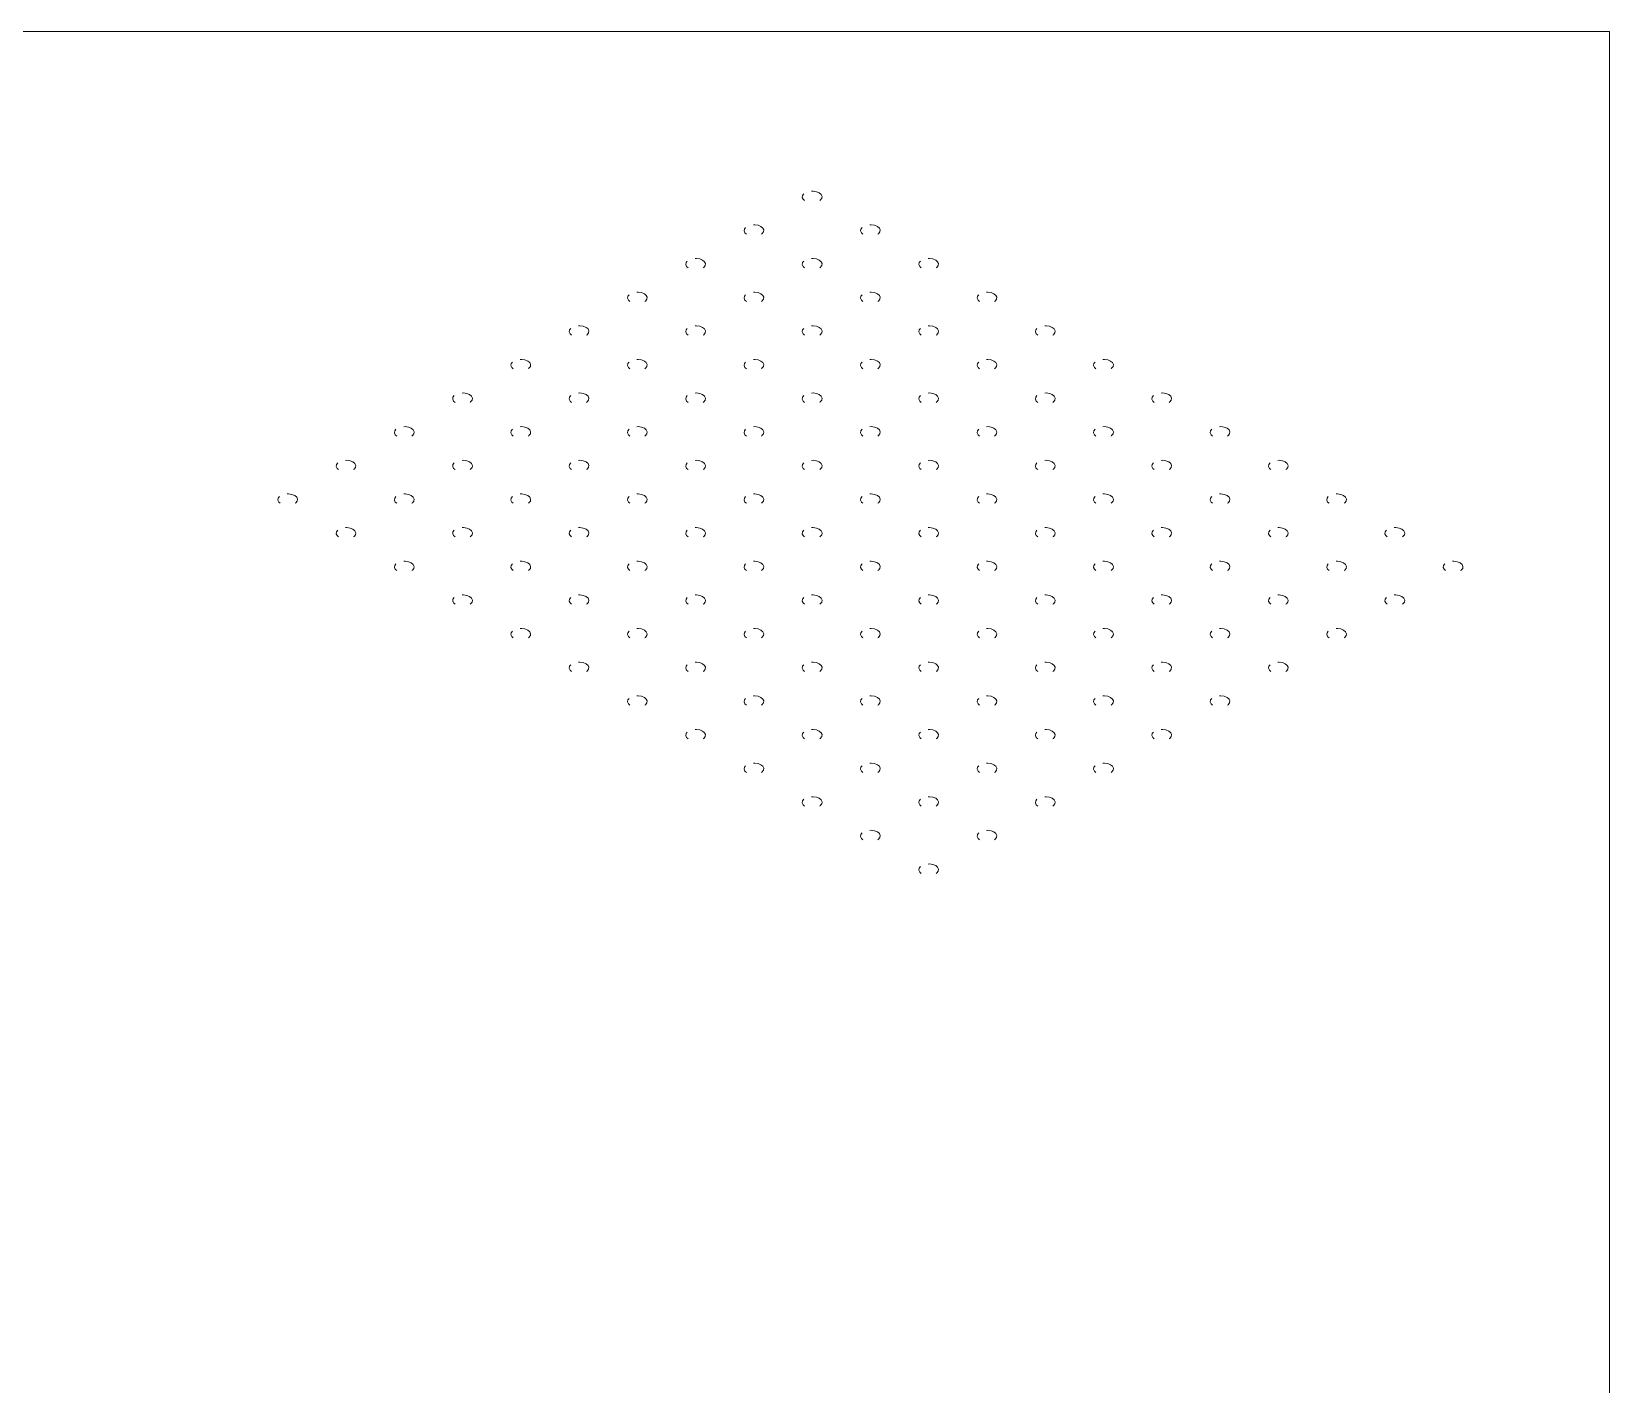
# Model space of a CAD drawing. Header units: millimetres. Extents: x 2 to 278, y 1 to 215.
# Drawn here: x 158.3 to 278, y 112 to 214.6 of the extents above; entities that cross this region are included whole.
import ezdxf

# ---------------------------------------------------------------- set-up
doc = ezdxf.new("R2010")
doc.units = ezdxf.units.MM
doc.linetypes.add('HIDDEN', pattern=[1.905, 1.27, -0.635])

msp = doc.modelspace()

# ---------------------------------------------------------------- linework, layer by layer
at = {"color": 7, "linetype": 'Continuous', "lineweight": 18}
for p in [(1.5793501, 214.64538), (277.98920685, 0.90316426)]:
    msp.add_line(p, (277.98920685, 214.64538), dxfattribs=at)
at = {"color": 7, "linetype": 'HIDDEN', "lineweight": 18}
for p, q in [((218.09051709, 201.82980118), (218.13367485, 201.86204031)), ((213.67109971, 199.27852583), (213.71425747, 199.31076496)), ((222.50993448, 199.27852583), (222.55309223, 199.31076496)), ((209.25168233, 196.72725049), (209.29484008, 196.75948961)), ((218.09051709, 196.72725049), (218.13367485, 196.75948961)), ((226.92935186, 196.72725049), (226.97250961, 196.75948961)), ((204.83226495, 194.17597514), (204.8754227, 194.20821426)), ((213.67109971, 194.17597514), (213.71425747, 194.20821426)), ((222.50993448, 194.17597514), (222.55309223, 194.20821426)), ((231.34876924, 194.17597514), (231.391927, 194.20821426)), ((200.41284757, 191.62469979), (200.45600532, 191.65693891)), ((209.25168233, 191.62469979), (209.29484008, 191.65693891)), ((218.09051709, 191.62469979), (218.13367485, 191.65693891)), ((226.92935186, 191.62469979), (226.97250961, 191.65693891)), ((235.76818662, 191.62469979), (235.81134438, 191.65693891)), ((195.99343018, 189.07342443), (196.03658794, 189.10566356)), ((204.83226495, 189.07342444), (204.8754227, 189.10566356)), ((213.67109971, 189.07342444), (213.71425747, 189.10566356)), ((222.50993448, 189.07342444), (222.55309223, 189.10566356)), ((231.34876924, 189.07342444), (231.391927, 189.10566356)), ((240.187604, 189.07342444), (240.23076176, 189.10566356)), ((191.57401282, 186.5221491), (191.61717055, 186.55438821)), ((200.41284757, 186.52214909), (200.45600532, 186.55438821)), ((209.25168233, 186.52214909), (209.29484008, 186.55438821)), ((218.09051709, 186.52214909), (218.13367485, 186.55438821)), ((226.92935186, 186.52214909), (226.97250961, 186.55438821)), ((235.76818662, 186.52214909), (235.81134438, 186.55438821)), ((244.60702138, 186.52214908), (244.65017914, 186.55438821)), ((187.15459544, 183.97087376), (187.19775317, 184.00311286)), ((195.99343017, 183.97087373), (196.03658794, 184.00311286)), ((204.83226494, 183.97087374), (204.8754227, 184.00311286)), ((213.67109971, 183.97087374), (213.71425747, 184.00311286)), ((222.50993448, 183.97087374), (222.55309223, 184.00311286)), ((231.34876924, 183.97087374), (231.391927, 184.00311286)), ((240.18760401, 183.97087374), (240.23076176, 184.00311286)), ((249.02643877, 183.97087374), (249.06959653, 184.00311286)), ((182.73517804, 181.4195984), (182.77833579, 181.45183751)), ((191.57401281, 181.4195984), (191.61717055, 181.45183751)), ((200.41284756, 181.41959838), (200.45600532, 181.45183751)), ((209.25168233, 181.41959839), (209.29484008, 181.45183751)), ((218.09051709, 181.41959839), (218.13367485, 181.45183751)), ((226.92935186, 181.41959839), (226.97250961, 181.45183751)), ((235.76818662, 181.41959839), (235.81134438, 181.45183751)), ((244.60702139, 181.41959839), (244.65017914, 181.45183751)), ((253.44585613, 181.41959838), (253.48901391, 181.45183751)), ((178.31576063, 178.86832303), (178.35891841, 178.90056216)), ((187.15459543, 178.86832305), (187.19775317, 178.90056216)), ((195.99343018, 178.86832304), (196.03658794, 178.90056216)), ((204.83226495, 178.86832304), (204.8754227, 178.90056216)), ((213.67109971, 178.86832304), (213.71425747, 178.90056216)), ((222.50993448, 178.86832304), (222.55309223, 178.90056216)), ((231.34876924, 178.86832304), (231.391927, 178.90056216)), ((240.187604, 178.86832304), (240.23076176, 178.90056216)), ((249.02643876, 178.86832303), (249.06959653, 178.90056216)), ((257.86527353, 178.86832304), (257.90843129, 178.90056216)), ((182.7351781, 176.31704774), (182.77833579, 176.34928681)), ((191.5740128, 176.31704769), (191.61717055, 176.34928681)), ((200.41284756, 176.31704769), (200.45600532, 176.34928681)), ((209.25168233, 176.31704769), (209.29484008, 176.34928681)), ((218.09051709, 176.31704769), (218.13367485, 176.34928681)), ((226.92935186, 176.31704769), (226.97250961, 176.34928681)), ((235.76818662, 176.31704769), (235.81134438, 176.34928681)), ((244.60702139, 176.31704769), (244.65017914, 176.34928681)), ((253.44585617, 176.3170477), (253.48901391, 176.34928681)), ((262.28469097, 176.31704772), (262.32784867, 176.34928681)), ((187.15459544, 173.76577236), (187.19775317, 173.79801146)), ((195.99343018, 173.76577234), (196.03658794, 173.79801146)), ((204.83226495, 173.76577234), (204.8754227, 173.79801146)), ((213.67109971, 173.76577234), (213.71425747, 173.79801146)), ((222.50993448, 173.76577234), (222.55309223, 173.79801146)), ((231.34876924, 173.76577234), (231.391927, 173.79801146)), ((240.18760401, 173.76577234), (240.23076176, 173.79801146)), ((249.02643877, 173.76577234), (249.06959653, 173.79801146)), ((257.86527355, 173.76577235), (257.90843129, 173.79801146)), ((266.70410833, 173.76577236), (266.74726606, 173.79801146)), ((191.5740128, 171.21449699), (191.61717055, 171.24673611)), ((200.41284756, 171.21449699), (200.45600532, 171.24673611)), ((209.25168233, 171.21449699), (209.29484008, 171.24673611)), ((218.09051709, 171.21449699), (218.13367485, 171.24673611)), ((226.92935186, 171.21449699), (226.97250961, 171.24673611)), ((235.76818662, 171.21449699), (235.81134438, 171.24673611)), ((244.60702138, 171.21449699), (244.65017914, 171.24673611)), ((253.44585613, 171.21449697), (253.48901391, 171.24673611)), ((262.28469087, 171.21449696), (262.32784867, 171.24673611)), ((195.99343018, 168.66322164), (196.03658794, 168.69546076)), ((204.83226494, 168.66322164), (204.8754227, 168.69546076)), ((213.67109971, 168.66322164), (213.71425747, 168.69546076)), ((222.50993448, 168.66322164), (222.55309223, 168.69546076)), ((231.34876924, 168.66322164), (231.391927, 168.69546076)), ((240.187604, 168.66322164), (240.23076176, 168.69546076)), ((249.02643877, 168.66322164), (249.06959653, 168.69546076)), ((257.86527357, 168.66322166), (257.90843129, 168.69546076)), ((200.41284756, 166.11194629), (200.45600532, 166.14418541)), ((209.25168233, 166.11194629), (209.29484008, 166.14418541)), ((218.09051709, 166.11194629), (218.13367485, 166.14418541)), ((226.92935186, 166.11194629), (226.97250961, 166.14418541)), ((235.76818662, 166.11194629), (235.81134438, 166.14418541)), ((244.60702139, 166.1119463), (244.65017914, 166.14418541)), ((253.44585615, 166.11194629), (253.48901391, 166.14418541)), ((204.83226495, 163.56067094), (204.8754227, 163.59291007)), ((213.67109971, 163.56067094), (213.71425747, 163.59291007)), ((222.50993448, 163.56067094), (222.55309223, 163.59291007)), ((231.34876924, 163.56067094), (231.391927, 163.59291007)), ((240.187604, 163.56067094), (240.23076176, 163.59291007)), ((249.02643877, 163.56067094), (249.06959653, 163.59291007)), ((209.25168233, 161.00939559), (209.29484008, 161.04163472)), ((218.09051709, 161.00939559), (218.13367485, 161.04163472)), ((226.92935186, 161.00939559), (226.97250961, 161.04163472)), ((235.76818662, 161.00939559), (235.81134438, 161.04163472)), ((244.6070214, 161.0093956), (244.65017914, 161.04163472)), ((213.67109971, 158.45812024), (213.71425747, 158.49035937)), ((222.50993448, 158.45812024), (222.55309223, 158.49035937)), ((231.34876924, 158.45812024), (231.391927, 158.49035937)), ((240.18760401, 158.45812024), (240.23076176, 158.49035937)), ((218.09051709, 155.90684489), (218.13367485, 155.93908402)), ((226.92935186, 155.90684489), (226.97250961, 155.93908402)), ((235.76818662, 155.90684489), (235.81134438, 155.93908402)), ((222.50993448, 153.35556954), (222.55309223, 153.38780867)), ((231.34876924, 153.35556954), (231.391927, 153.38780867)), ((226.92935186, 150.8042942), (226.97250961, 150.83653332))]:
    msp.add_line(p, q, dxfattribs=at)
at = {"color": 7, "linetype": 'HIDDEN', "lineweight": 18, "flags": 128}
for points in [[(218.13356876, 201.86204031), (218.24375519, 201.99831949), (218.26645684, 202.14811473), (218.19904166, 202.29335853), (218.0496409, 202.41653232), (217.83627451, 202.50277954), (217.58467762, 202.5416975), (217.32519653, 202.52859211), (217.08912849, 202.46504409), (216.90494678, 202.35871825), (216.79486645, 202.22243907), (216.77216479, 202.07264382), (216.83957998, 201.92740003), (216.94810454, 201.82980118)], [(213.71424198, 199.31076496), (213.8243378, 199.44704414), (213.84703946, 199.59683938), (213.77962427, 199.74208318), (213.63022352, 199.86525697), (213.41685713, 199.95150419), (213.16526024, 199.99042215), (212.90577915, 199.97731676), (212.66971111, 199.91376874), (212.4855294, 199.8074429), (212.37544906, 199.67116372), (212.35274741, 199.52136847), (212.42016259, 199.37612468), (212.52868716, 199.27852583)], [(222.55301476, 199.31076496), (222.66317257, 199.44704414), (222.68587422, 199.59683938), (222.61845904, 199.74208318), (222.46905828, 199.86525697), (222.25569189, 199.95150419), (222.004095, 199.99042215), (221.74461391, 199.97731676), (221.50854587, 199.91376874), (221.32436416, 199.8074429), (221.21428383, 199.67116372), (221.19158217, 199.52136847), (221.25899736, 199.37612468), (221.36752192, 199.27852583)], [(209.29479599, 196.75948961), (209.40492042, 196.89576879), (209.42762207, 197.04556403), (209.36020689, 197.19080783), (209.21080614, 197.31398162), (208.99743975, 197.40022884), (208.74584286, 197.4391468), (208.48636177, 197.42604141), (208.25029372, 197.36249339), (208.06611202, 197.25616755), (207.95603168, 197.11988837), (207.93333003, 196.97009312), (208.00074521, 196.82484933), (208.10926977, 196.72725049)], [(218.13356876, 196.75948961), (218.24375519, 196.89576879), (218.26645684, 197.04556403), (218.19904166, 197.19080783), (218.0496409, 197.31398162), (217.83627451, 197.40022884), (217.58467762, 197.4391468), (217.32519653, 197.42604141), (217.08912849, 197.36249339), (216.90494678, 197.25616755), (216.79486645, 197.11988837), (216.77216479, 196.97009312), (216.83957998, 196.82484933), (216.94810454, 196.72725049)], [(226.97246075, 196.75948961), (227.08258995, 196.89576879), (227.1052916, 197.04556403), (227.03787642, 197.19080783), (226.88847567, 197.31398162), (226.67510928, 197.40022884), (226.42351239, 197.4391468), (226.1640313, 197.42604141), (225.92796325, 197.36249339), (225.74378155, 197.25616755), (225.63370121, 197.11988837), (225.61099956, 196.97009312), (225.67841474, 196.82484933), (225.7869393, 196.72725049)], [(204.87535, 194.20821426), (204.98550304, 194.34449344), (205.00820469, 194.49428868), (204.94078951, 194.63953248), (204.79138875, 194.76270627), (204.57802236, 194.84895349), (204.32642548, 194.88787145), (204.06694438, 194.87476606), (203.83087634, 194.81121804), (203.64669463, 194.7048922), (203.5366143, 194.56861302), (203.51391264, 194.41881778), (203.58132783, 194.27357398), (203.68985239, 194.17597514)], [(213.71424198, 194.20821426), (213.8243378, 194.34449344), (213.84703946, 194.49428868), (213.77962427, 194.63953248), (213.63022352, 194.76270627), (213.41685713, 194.84895349), (213.16526024, 194.88787145), (212.90577915, 194.87476606), (212.66971111, 194.81121804), (212.4855294, 194.7048922), (212.37544906, 194.56861302), (212.35274741, 194.41881778), (212.42016259, 194.27357398), (212.52868716, 194.17597514)], [(222.55301476, 194.20821426), (222.66317257, 194.34449344), (222.68587422, 194.49428868), (222.61845904, 194.63953248), (222.46905828, 194.76270627), (222.25569189, 194.84895349), (222.004095, 194.88787145), (221.74461391, 194.87476606), (221.50854587, 194.81121804), (221.32436416, 194.7048922), (221.21428383, 194.56861302), (221.19158217, 194.41881778), (221.25899736, 194.27357398), (221.36752192, 194.17597514)], [(231.39190674, 194.20821426), (231.50200733, 194.34449344), (231.52470899, 194.49428868), (231.4572938, 194.63953248), (231.30789305, 194.76270627), (231.09452666, 194.84895349), (230.84292977, 194.88787145), (230.58344868, 194.87476606), (230.34738064, 194.81121804), (230.16319893, 194.7048922), (230.05311859, 194.56861302), (230.03041694, 194.41881778), (230.09783212, 194.27357398), (230.20635669, 194.17597514)], [(200.45590401, 191.65693891), (200.56608566, 191.79321809), (200.58878731, 191.94301333), (200.52137213, 192.08825713), (200.37197137, 192.21143092), (200.15860498, 192.29767814), (199.90700809, 192.3365961), (199.647527, 192.32349071), (199.41145896, 192.25994269), (199.22727725, 192.15361685), (199.11719692, 192.01733767), (199.09449526, 191.86754243), (199.16191045, 191.72229863), (199.270435, 191.62469979)], [(209.29479599, 191.65693891), (209.40492042, 191.79321809), (209.42762207, 191.94301333), (209.36020689, 192.08825713), (209.21080614, 192.21143092), (208.99743975, 192.29767814), (208.74584286, 192.3365961), (208.48636177, 192.32349071), (208.25029372, 192.25994269), (208.06611202, 192.15361685), (207.95603168, 192.01733767), (207.93333003, 191.86754243), (208.00074521, 191.72229863), (208.10926977, 191.62469979)], [(218.13356876, 191.65693891), (218.24375519, 191.79321809), (218.26645684, 191.94301333), (218.19904166, 192.08825713), (218.0496409, 192.21143092), (217.83627451, 192.29767814), (217.58467762, 192.3365961), (217.32519653, 192.32349071), (217.08912849, 192.25994269), (216.90494678, 192.15361685), (216.79486645, 192.01733767), (216.77216479, 191.86754243), (216.83957998, 191.72229863), (216.94810454, 191.62469979)], [(226.97246075, 191.65693891), (227.08258995, 191.79321809), (227.1052916, 191.94301333), (227.03787642, 192.08825713), (226.88847567, 192.21143092), (226.67510928, 192.29767814), (226.42351239, 192.3365961), (226.1640313, 192.32349071), (225.92796325, 192.25994269), (225.74378155, 192.15361685), (225.63370121, 192.01733767), (225.61099956, 191.86754243), (225.67841474, 191.72229863), (225.7869393, 191.62469979)], [(235.81123352, 191.65693891), (235.92142471, 191.79321809), (235.94412637, 191.94301333), (235.87671119, 192.08825713), (235.72731043, 192.21143092), (235.51394404, 192.29767814), (235.26234715, 192.3365961), (235.00286606, 192.32349071), (234.76679802, 192.25994269), (234.58261631, 192.15361685), (234.47253598, 192.01733767), (234.44983432, 191.86754243), (234.5172495, 191.72229863), (234.62577407, 191.62469979)], [(196.03657722, 189.10566356), (196.14666827, 189.24194274), (196.16936993, 189.39173799), (196.10195474, 189.53698178), (195.95255399, 189.66015557), (195.7391876, 189.74640279), (195.48759071, 189.78532075), (195.22810962, 189.77221536), (194.99204158, 189.70866734), (194.80785987, 189.6023415), (194.69777953, 189.46606232), (194.67507788, 189.31626708), (194.74249306, 189.17102328), (194.85101763, 189.07342443)], [(204.87535, 189.10566356), (204.98550304, 189.24194274), (205.00820469, 189.39173799), (204.94078951, 189.53698178), (204.79138875, 189.66015557), (204.57802236, 189.74640279), (204.32642548, 189.78532075), (204.06694438, 189.77221536), (203.83087634, 189.70866734), (203.64669463, 189.6023415), (203.5366143, 189.46606232), (203.51391264, 189.31626708), (203.58132783, 189.17102328), (203.68985239, 189.07342444)], [(213.71424198, 189.10566356), (213.8243378, 189.24194274), (213.84703946, 189.39173799), (213.77962427, 189.53698178), (213.63022352, 189.66015557), (213.41685713, 189.74640279), (213.16526024, 189.78532075), (212.90577915, 189.77221536), (212.66971111, 189.70866734), (212.4855294, 189.6023415), (212.37544906, 189.46606232), (212.35274741, 189.31626708), (212.42016259, 189.17102328), (212.52868716, 189.07342444)], [(222.55301476, 189.10566356), (222.66317257, 189.24194274), (222.68587422, 189.39173799), (222.61845904, 189.53698178), (222.46905828, 189.66015557), (222.25569189, 189.74640279), (222.004095, 189.78532075), (221.74461391, 189.77221536), (221.50854587, 189.70866734), (221.32436416, 189.6023415), (221.21428383, 189.46606232), (221.19158217, 189.31626708), (221.25899736, 189.17102328), (221.36752192, 189.07342444)], [(231.39190674, 189.10566356), (231.50200733, 189.24194274), (231.52470899, 189.39173799), (231.4572938, 189.53698178), (231.30789305, 189.66015557), (231.09452666, 189.74640279), (230.84292977, 189.78532075), (230.58344868, 189.77221536), (230.34738064, 189.70866734), (230.16319893, 189.6023415), (230.05311859, 189.46606232), (230.03041694, 189.31626708), (230.09783212, 189.17102328), (230.20635669, 189.07342444)], [(240.23067951, 189.10566356), (240.3408421, 189.24194274), (240.36354375, 189.39173799), (240.29612857, 189.53698178), (240.14672781, 189.66015557), (239.93336142, 189.74640279), (239.68176453, 189.78532075), (239.42228344, 189.77221536), (239.1862154, 189.70866734), (239.00203369, 189.6023415), (238.89195336, 189.46606232), (238.8692517, 189.31626708), (238.93666689, 189.17102328), (239.04519145, 189.07342444)], [(191.61713123, 186.55438821), (191.72725089, 186.69066739), (191.74995254, 186.84046264), (191.68253736, 186.98570643), (191.53313661, 187.10888022), (191.31977022, 187.19512744), (191.06817333, 187.2340454), (190.80869224, 187.22094001), (190.57262419, 187.15739199), (190.38844249, 187.05106615), (190.27836215, 186.91478697), (190.2556605, 186.76499173), (190.32307568, 186.61974793), (190.43160022, 186.52214911)], [(200.45590401, 186.55438821), (200.56608566, 186.69066739), (200.58878731, 186.84046264), (200.52137213, 186.98570643), (200.37197137, 187.10888022), (200.15860498, 187.19512744), (199.90700809, 187.2340454), (199.647527, 187.22094001), (199.41145896, 187.15739199), (199.22727725, 187.05106615), (199.11719692, 186.91478697), (199.09449526, 186.76499173), (199.16191045, 186.61974793), (199.270435, 186.52214909)], [(209.29479599, 186.55438821), (209.40492042, 186.69066739), (209.42762207, 186.84046264), (209.36020689, 186.98570643), (209.21080614, 187.10888022), (208.99743975, 187.19512744), (208.74584286, 187.2340454), (208.48636177, 187.22094001), (208.25029372, 187.15739199), (208.06611202, 187.05106615), (207.95603168, 186.91478697), (207.93333003, 186.76499173), (208.00074521, 186.61974793), (208.10926977, 186.52214909)], [(218.13356876, 186.55438821), (218.24375519, 186.69066739), (218.26645684, 186.84046264), (218.19904166, 186.98570643), (218.0496409, 187.10888022), (217.83627451, 187.19512744), (217.58467762, 187.2340454), (217.32519653, 187.22094001), (217.08912849, 187.15739199), (216.90494678, 187.05106615), (216.79486645, 186.91478697), (216.77216479, 186.76499173), (216.83957998, 186.61974793), (216.94810454, 186.52214909)], [(226.97246075, 186.55438821), (227.08258995, 186.69066739), (227.1052916, 186.84046264), (227.03787642, 186.98570643), (226.88847567, 187.10888022), (226.67510928, 187.19512744), (226.42351239, 187.2340454), (226.1640313, 187.22094001), (225.92796325, 187.15739199), (225.74378155, 187.05106615), (225.63370121, 186.91478697), (225.61099956, 186.76499173), (225.67841474, 186.61974793), (225.7869393, 186.52214909)], [(235.81123352, 186.55438821), (235.92142471, 186.69066739), (235.94412637, 186.84046264), (235.87671119, 186.98570643), (235.72731043, 187.10888022), (235.51394404, 187.19512744), (235.26234715, 187.2340454), (235.00286606, 187.22094001), (234.76679802, 187.15739199), (234.58261631, 187.05106615), (234.47253598, 186.91478697), (234.44983432, 186.76499173), (234.5172495, 186.61974793), (234.62577407, 186.52214909)], [(244.6501255, 186.55438821), (244.76025948, 186.69066739), (244.78296113, 186.84046264), (244.71554595, 186.98570643), (244.5661452, 187.10888022), (244.35277881, 187.19512744), (244.10118192, 187.2340454), (243.84170083, 187.22094001), (243.60563278, 187.15739199), (243.42145108, 187.05106615), (243.31137074, 186.91478697), (243.28866909, 186.76499173), (243.35608427, 186.61974793), (243.46460884, 186.52214908)], [(187.19768524, 184.00311286), (187.30783351, 184.13939204), (187.33053516, 184.28918729), (187.26311998, 184.43443108), (187.11371922, 184.55760487), (186.90035283, 184.64385209), (186.64875595, 184.68277005), (186.38927485, 184.66966466), (186.15320681, 184.60611664), (185.96902511, 184.4997908), (185.85894477, 184.36351162), (185.83624311, 184.21371638), (185.9036583, 184.06847259), (186.01218283, 183.97087376)], [(196.03657722, 184.00311286), (196.14666827, 184.13939204), (196.16936993, 184.28918729), (196.10195474, 184.43443108), (195.95255399, 184.55760487), (195.7391876, 184.64385209), (195.48759071, 184.68277005), (195.22810962, 184.66966466), (194.99204158, 184.60611664), (194.80785987, 184.4997908), (194.69777953, 184.36351162), (194.67507788, 184.21371638), (194.74249306, 184.06847259), (194.85101763, 183.97087373)], [(204.87535, 184.00311286), (204.98550304, 184.13939204), (205.00820469, 184.28918729), (204.94078951, 184.43443108), (204.79138875, 184.55760487), (204.57802236, 184.64385209), (204.32642548, 184.68277005), (204.06694438, 184.66966466), (203.83087634, 184.60611664), (203.64669463, 184.4997908), (203.5366143, 184.36351162), (203.51391264, 184.21371638), (203.58132783, 184.06847259), (203.68985239, 183.97087374)], [(213.71424198, 184.00311286), (213.8243378, 184.13939204), (213.84703946, 184.28918729), (213.77962427, 184.43443108), (213.63022352, 184.55760487), (213.41685713, 184.64385209), (213.16526024, 184.68277005), (212.90577915, 184.66966466), (212.66971111, 184.60611664), (212.4855294, 184.4997908), (212.37544906, 184.36351162), (212.35274741, 184.21371638), (212.42016259, 184.06847259), (212.52868716, 183.97087374)], [(222.55301476, 184.00311286), (222.66317257, 184.13939204), (222.68587422, 184.28918729), (222.61845904, 184.43443108), (222.46905828, 184.55760487), (222.25569189, 184.64385209), (222.004095, 184.68277005), (221.74461391, 184.66966466), (221.50854587, 184.60611664), (221.32436416, 184.4997908), (221.21428383, 184.36351162), (221.19158217, 184.21371638), (221.25899736, 184.06847259), (221.36752192, 183.97087374)], [(231.39190674, 184.00311286), (231.50200733, 184.13939204), (231.52470899, 184.28918729), (231.4572938, 184.43443108), (231.30789305, 184.55760487), (231.09452666, 184.64385209), (230.84292977, 184.68277005), (230.58344868, 184.66966466), (230.34738064, 184.60611664), (230.16319893, 184.4997908), (230.05311859, 184.36351162), (230.03041694, 184.21371638), (230.09783212, 184.06847259), (230.20635669, 183.97087374)], [(240.23067951, 184.00311286), (240.3408421, 184.13939204), (240.36354375, 184.28918729), (240.29612857, 184.43443108), (240.14672781, 184.55760487), (239.93336142, 184.64385209), (239.68176453, 184.68277005), (239.42228344, 184.66966466), (239.1862154, 184.60611664), (239.00203369, 184.4997908), (238.89195336, 184.36351162), (238.8692517, 184.21371638), (238.93666689, 184.06847259), (239.04519145, 183.97087374)], [(249.0695715, 184.00311286), (249.17967686, 184.13939204), (249.20237852, 184.28918729), (249.13496333, 184.43443108), (248.98556258, 184.55760487), (248.77219619, 184.64385209), (248.5205993, 184.68277005), (248.26111821, 184.66966466), (248.02505017, 184.60611664), (247.84086846, 184.4997908), (247.73078812, 184.36351162), (247.70808647, 184.21371638), (247.77550165, 184.06847259), (247.88402622, 183.97087374)], [(182.77823925, 181.45183751), (182.88841613, 181.58811669), (182.91111778, 181.73791194), (182.8437026, 181.88315573), (182.69430184, 182.00632952), (182.48093545, 182.09257674), (182.22933856, 182.1314947), (181.96985747, 182.11838932), (181.73378943, 182.05484129), (181.54960772, 181.94851545), (181.43952739, 181.81223627), (181.41682573, 181.66244103), (181.48424092, 181.51719724), (181.59276547, 181.4195984)], [(191.61713123, 181.45183751), (191.72725089, 181.58811669), (191.74995254, 181.73791194), (191.68253736, 181.88315573), (191.53313661, 182.00632952), (191.31977022, 182.09257674), (191.06817333, 182.1314947), (190.80869224, 182.11838932), (190.57262419, 182.05484129), (190.38844249, 181.94851545), (190.27836215, 181.81223627), (190.2556605, 181.66244103), (190.32307568, 181.51719724), (190.43160023, 181.4195984)], [(200.45590401, 181.45183751), (200.56608566, 181.58811669), (200.58878731, 181.73791194), (200.52137213, 181.88315573), (200.37197137, 182.00632952), (200.15860498, 182.09257674), (199.90700809, 182.1314947), (199.647527, 182.11838932), (199.41145896, 182.05484129), (199.22727725, 181.94851545), (199.11719692, 181.81223627), (199.09449526, 181.66244103), (199.16191045, 181.51719724), (199.27043502, 181.41959838)], [(209.29479599, 181.45183751), (209.40492042, 181.58811669), (209.42762207, 181.73791194), (209.36020689, 181.88315573), (209.21080614, 182.00632952), (208.99743975, 182.09257674), (208.74584286, 182.1314947), (208.48636177, 182.11838932), (208.25029372, 182.05484129), (208.06611202, 181.94851545), (207.95603168, 181.81223627), (207.93333003, 181.66244103), (208.00074521, 181.51719724), (208.10926977, 181.41959839)], [(218.13356876, 181.45183751), (218.24375519, 181.58811669), (218.26645684, 181.73791194), (218.19904166, 181.88315573), (218.0496409, 182.00632952), (217.83627451, 182.09257674), (217.58467762, 182.1314947), (217.32519653, 182.11838932), (217.08912849, 182.05484129), (216.90494678, 181.94851545), (216.79486645, 181.81223627), (216.77216479, 181.66244103), (216.83957998, 181.51719724), (216.94810454, 181.41959839)], [(226.97246075, 181.45183751), (227.08258995, 181.58811669), (227.1052916, 181.73791194), (227.03787642, 181.88315573), (226.88847567, 182.00632952), (226.67510928, 182.09257674), (226.42351239, 182.1314947), (226.1640313, 182.11838932), (225.92796325, 182.05484129), (225.74378155, 181.94851545), (225.63370121, 181.81223627), (225.61099956, 181.66244103), (225.67841474, 181.51719724), (225.7869393, 181.41959839)], [(235.81123352, 181.45183751), (235.92142471, 181.58811669), (235.94412637, 181.73791194), (235.87671119, 181.88315573), (235.72731043, 182.00632952), (235.51394404, 182.09257674), (235.26234715, 182.1314947), (235.00286606, 182.11838932), (234.76679802, 182.05484129), (234.58261631, 181.94851545), (234.47253598, 181.81223627), (234.44983432, 181.66244103), (234.5172495, 181.51719724), (234.62577407, 181.41959839)], [(244.6501255, 181.45183751), (244.76025948, 181.58811669), (244.78296113, 181.73791194), (244.71554595, 181.88315573), (244.5661452, 182.00632952), (244.35277881, 182.09257674), (244.10118192, 182.1314947), (243.84170083, 182.11838932), (243.60563278, 182.05484129), (243.42145108, 181.94851545), (243.31137074, 181.81223627), (243.28866909, 181.66244103), (243.35608427, 181.51719724), (243.46460883, 181.41959839)], [(253.48877907, 181.45183751), (253.59909424, 181.58811669), (253.6217959, 181.73791194), (253.55438072, 181.88315573), (253.40497996, 182.00632952), (253.19161357, 182.09257674), (252.94001668, 182.1314947), (252.68053559, 182.11838932), (252.44446755, 182.05484129), (252.26028584, 181.94851545), (252.15020551, 181.81223627), (252.12750385, 181.66244103), (252.19491903, 181.51719724), (252.30344362, 181.41959838)], [(178.35891247, 178.90056216), (178.46899874, 179.03684134), (178.4917004, 179.18663659), (178.42428521, 179.33188038), (178.27488446, 179.45505418), (178.06151807, 179.54130139), (177.80992118, 179.58021935), (177.55044009, 179.56711397), (177.31437205, 179.50356594), (177.13019034, 179.3972401), (177.02011, 179.26096092), (176.99740835, 179.11116568), (177.06482353, 178.96592189), (177.17334811, 178.86832303)], [(187.19768524, 178.90056216), (187.30783351, 179.03684134), (187.33053516, 179.18663659), (187.26311998, 179.33188038), (187.11371922, 179.45505418), (186.90035283, 179.54130139), (186.64875595, 179.58021935), (186.38927485, 179.56711397), (186.15320681, 179.50356594), (185.96902511, 179.3972401), (185.85894477, 179.26096092), (185.83624311, 179.11116568), (185.9036583, 178.96592189), (186.01218285, 178.86832305)], [(196.03657722, 178.90056216), (196.14666827, 179.03684134), (196.16936993, 179.18663659), (196.10195474, 179.33188038), (195.95255399, 179.45505418), (195.7391876, 179.54130139), (195.48759071, 179.58021935), (195.22810962, 179.56711397), (194.99204158, 179.50356594), (194.80785987, 179.3972401), (194.69777953, 179.26096092), (194.67507788, 179.11116568), (194.74249306, 178.96592189), (194.85101763, 178.86832304)], [(204.87535, 178.90056216), (204.98550304, 179.03684134), (205.00820469, 179.18663659), (204.94078951, 179.33188038), (204.79138875, 179.45505418), (204.57802236, 179.54130139), (204.32642548, 179.58021935), (204.06694438, 179.56711397), (203.83087634, 179.50356594), (203.64669463, 179.3972401), (203.5366143, 179.26096092), (203.51391264, 179.11116568), (203.58132783, 178.96592189), (203.68985239, 178.86832304)], [(213.71424198, 178.90056216), (213.8243378, 179.03684134), (213.84703946, 179.18663659), (213.77962427, 179.33188038), (213.63022352, 179.45505418), (213.41685713, 179.54130139), (213.16526024, 179.58021935), (212.90577915, 179.56711397), (212.66971111, 179.50356594), (212.4855294, 179.3972401), (212.37544906, 179.26096092), (212.35274741, 179.11116568), (212.42016259, 178.96592189), (212.52868716, 178.86832304)], [(222.55301476, 178.90056216), (222.66317257, 179.03684134), (222.68587422, 179.18663659), (222.61845904, 179.33188038), (222.46905828, 179.45505418), (222.25569189, 179.54130139), (222.004095, 179.58021935), (221.74461391, 179.56711397), (221.50854587, 179.50356594), (221.32436416, 179.3972401), (221.21428383, 179.26096092), (221.19158217, 179.11116568), (221.25899736, 178.96592189), (221.36752192, 178.86832304)], [(231.39190674, 178.90056216), (231.50200733, 179.03684134), (231.52470899, 179.18663659), (231.4572938, 179.33188038), (231.30789305, 179.45505418), (231.09452666, 179.54130139), (230.84292977, 179.58021935), (230.58344868, 179.56711397), (230.34738064, 179.50356594), (230.16319893, 179.3972401), (230.05311859, 179.26096092), (230.03041694, 179.11116568), (230.09783212, 178.96592189), (230.20635668, 178.86832304)], [(240.23067951, 178.90056216), (240.3408421, 179.03684134), (240.36354375, 179.18663659), (240.29612857, 179.33188038), (240.14672781, 179.45505418), (239.93336142, 179.54130139), (239.68176453, 179.58021935), (239.42228344, 179.56711397), (239.1862154, 179.50356594), (239.00203369, 179.3972401), (238.89195336, 179.26096092), (238.8692517, 179.11116568), (238.93666689, 178.96592189), (239.04519145, 178.86832304)], [(249.0695715, 178.90056216), (249.17967686, 179.03684134), (249.20237852, 179.18663659), (249.13496333, 179.33188038), (248.98556258, 179.45505418), (248.77219619, 179.54130139), (248.5205993, 179.58021935), (248.26111821, 179.56711397), (248.02505017, 179.50356594), (247.84086846, 179.3972401), (247.73078812, 179.26096092), (247.70808647, 179.11116568), (247.77550165, 178.96592189), (247.88402622, 178.86832304)], [(257.90834427, 178.90056216), (258.01851163, 179.03684134), (258.04121328, 179.18663659), (257.9737981, 179.33188038), (257.82439734, 179.45505418), (257.61103095, 179.54130139), (257.35943406, 179.58021935), (257.09995297, 179.56711397), (256.86388493, 179.50356594), (256.67970322, 179.3972401), (256.56962289, 179.26096092), (256.54692123, 179.11116568), (256.61433642, 178.96592189), (256.72286098, 178.86832304)], [(182.77823925, 176.34928681), (182.88841613, 176.48556599), (182.91111778, 176.63536124), (182.8437026, 176.78060503), (182.69430184, 176.90377883), (182.48093545, 176.99002605), (182.22933856, 177.028944), (181.96985747, 177.01583862), (181.73378943, 176.95229059), (181.54960772, 176.84596476), (181.43952739, 176.70968557), (181.41682573, 176.55989033), (181.48424092, 176.41464654), (181.5927654, 176.31704774)], [(191.61713123, 176.34928681), (191.72725089, 176.48556599), (191.74995254, 176.63536124), (191.68253736, 176.78060503), (191.53313661, 176.90377883), (191.31977022, 176.99002605), (191.06817333, 177.028944), (190.80869224, 177.01583862), (190.57262419, 176.95229059), (190.38844249, 176.84596476), (190.27836215, 176.70968557), (190.2556605, 176.55989033), (190.32307568, 176.41464654), (190.43160024, 176.31704769)], [(200.45590401, 176.34928681), (200.56608566, 176.48556599), (200.58878731, 176.63536124), (200.52137213, 176.78060503), (200.37197137, 176.90377883), (200.15860498, 176.99002605), (199.90700809, 177.028944), (199.647527, 177.01583862), (199.41145896, 176.95229059), (199.22727725, 176.84596476), (199.11719692, 176.70968557), (199.09449526, 176.55989033), (199.16191045, 176.41464654), (199.27043501, 176.31704769)], [(209.29479599, 176.34928681), (209.40492042, 176.48556599), (209.42762207, 176.63536124), (209.36020689, 176.78060503), (209.21080614, 176.90377883), (208.99743975, 176.99002605), (208.74584286, 177.028944), (208.48636177, 177.01583862), (208.25029372, 176.95229059), (208.06611202, 176.84596476), (207.95603168, 176.70968557), (207.93333003, 176.55989033), (208.00074521, 176.41464654), (208.10926977, 176.31704769)], [(218.13356876, 176.34928681), (218.24375519, 176.48556599), (218.26645684, 176.63536124), (218.19904166, 176.78060503), (218.0496409, 176.90377883), (217.83627451, 176.99002605), (217.58467762, 177.028944), (217.32519653, 177.01583862), (217.08912849, 176.95229059), (216.90494678, 176.84596476), (216.79486645, 176.70968557), (216.77216479, 176.55989033), (216.83957998, 176.41464654), (216.94810454, 176.31704769)], [(226.97246075, 176.34928681), (227.08258995, 176.48556599), (227.1052916, 176.63536124), (227.03787642, 176.78060503), (226.88847567, 176.90377883), (226.67510928, 176.99002605), (226.42351239, 177.028944), (226.1640313, 177.01583862), (225.92796325, 176.95229059), (225.74378155, 176.84596476), (225.63370121, 176.70968557), (225.61099956, 176.55989033), (225.67841474, 176.41464654), (225.7869393, 176.31704769)], [(235.81123352, 176.34928681), (235.92142471, 176.48556599), (235.94412637, 176.63536124), (235.87671119, 176.78060503), (235.72731043, 176.90377883), (235.51394404, 176.99002605), (235.26234715, 177.028944), (235.00286606, 177.01583862), (234.76679802, 176.95229059), (234.58261631, 176.84596476), (234.47253598, 176.70968557), (234.44983432, 176.55989033), (234.5172495, 176.41464654), (234.62577407, 176.31704769)], [(244.6501255, 176.34928681), (244.76025948, 176.48556599), (244.78296113, 176.63536124), (244.71554595, 176.78060503), (244.5661452, 176.90377883), (244.35277881, 176.99002605), (244.10118192, 177.028944), (243.84170083, 177.01583862), (243.60563278, 176.95229059), (243.42145108, 176.84596476), (243.31137074, 176.70968557), (243.28866909, 176.55989033), (243.35608427, 176.41464654), (243.46460883, 176.31704769)], [(253.48877907, 176.34928681), (253.59909424, 176.48556599), (253.6217959, 176.63536124), (253.55438072, 176.78060503), (253.40497996, 176.90377883), (253.19161357, 176.99002605), (252.94001668, 177.028944), (252.68053559, 177.01583862), (252.44446755, 176.95229059), (252.26028584, 176.84596476), (252.15020551, 176.70968557), (252.12750385, 176.55989033), (252.19491903, 176.41464654), (252.30344358, 176.3170477)], [(262.32767105, 176.34928681), (262.43792901, 176.48556599), (262.46063066, 176.63536124), (262.39321548, 176.78060503), (262.24381473, 176.90377883), (262.03044834, 176.99002605), (261.77885145, 177.028944), (261.51937036, 177.01583862), (261.28330231, 176.95229059), (261.09912061, 176.84596476), (260.98904027, 176.70968557), (260.96633862, 176.55989033), (261.0337538, 176.41464654), (261.14227831, 176.31704772)], [(187.19768524, 173.79801146), (187.30783351, 173.93429064), (187.33053516, 174.08408589), (187.26311998, 174.22932968), (187.11371922, 174.35250348), (186.90035283, 174.4387507), (186.64875595, 174.47766865), (186.38927485, 174.46456327), (186.15320681, 174.40101524), (185.96902511, 174.29468941), (185.85894477, 174.15841023), (185.83624311, 174.00861498), (185.9036583, 173.86337119), (186.01218284, 173.76577236)], [(196.03657722, 173.79801146), (196.14666827, 173.93429064), (196.16936993, 174.08408589), (196.10195474, 174.22932968), (195.95255399, 174.35250348), (195.7391876, 174.4387507), (195.48759071, 174.47766865), (195.22810962, 174.46456327), (194.99204158, 174.40101524), (194.80785987, 174.29468941), (194.69777953, 174.15841023), (194.67507788, 174.00861498), (194.74249306, 173.86337119), (194.85101762, 173.76577234)], [(204.87535, 173.79801146), (204.98550304, 173.93429064), (205.00820469, 174.08408589), (204.94078951, 174.22932968), (204.79138875, 174.35250348), (204.57802236, 174.4387507), (204.32642548, 174.47766865), (204.06694438, 174.46456327), (203.83087634, 174.40101524), (203.64669463, 174.29468941), (203.5366143, 174.15841023), (203.51391264, 174.00861498), (203.58132783, 173.86337119), (203.68985239, 173.76577234)], [(213.71424198, 173.79801146), (213.8243378, 173.93429064), (213.84703946, 174.08408589), (213.77962427, 174.22932968), (213.63022352, 174.35250348), (213.41685713, 174.4387507), (213.16526024, 174.47766865), (212.90577915, 174.46456327), (212.66971111, 174.40101524), (212.4855294, 174.29468941), (212.37544906, 174.15841023), (212.35274741, 174.00861498), (212.42016259, 173.86337119), (212.52868716, 173.76577234)], [(222.55301476, 173.79801146), (222.66317257, 173.93429064), (222.68587422, 174.08408589), (222.61845904, 174.22932968), (222.46905828, 174.35250348), (222.25569189, 174.4387507), (222.004095, 174.47766865), (221.74461391, 174.46456327), (221.50854587, 174.40101524), (221.32436416, 174.29468941), (221.21428383, 174.15841023), (221.19158217, 174.00861498), (221.25899736, 173.86337119), (221.36752192, 173.76577234)], [(231.39190674, 173.79801146), (231.50200733, 173.93429064), (231.52470899, 174.08408589), (231.4572938, 174.22932968), (231.30789305, 174.35250348), (231.09452666, 174.4387507), (230.84292977, 174.47766865), (230.58344868, 174.46456327), (230.34738064, 174.40101524), (230.16319893, 174.29468941), (230.05311859, 174.15841023), (230.03041694, 174.00861498), (230.09783212, 173.86337119), (230.20635669, 173.76577234)], [(240.23067951, 173.79801146), (240.3408421, 173.93429064), (240.36354375, 174.08408589), (240.29612857, 174.22932968), (240.14672781, 174.35250348), (239.93336142, 174.4387507), (239.68176453, 174.47766865), (239.42228344, 174.46456327), (239.1862154, 174.40101524), (239.00203369, 174.29468941), (238.89195336, 174.15841023), (238.8692517, 174.00861498), (238.93666689, 173.86337119), (239.04519145, 173.76577234)], [(249.0695715, 173.79801146), (249.17967686, 173.93429064), (249.20237852, 174.08408589), (249.13496333, 174.22932968), (248.98556258, 174.35250348), (248.77219619, 174.4387507), (248.5205993, 174.47766865), (248.26111821, 174.46456327), (248.02505017, 174.40101524), (247.84086846, 174.29468941), (247.73078812, 174.15841023), (247.70808647, 174.00861498), (247.77550165, 173.86337119), (247.88402621, 173.76577234)], [(257.90834427, 173.79801146), (258.01851163, 173.93429064), (258.04121328, 174.08408589), (257.9737981, 174.22932968), (257.82439734, 174.35250348), (257.61103095, 174.4387507), (257.35943406, 174.47766865), (257.09995297, 174.46456327), (256.86388493, 174.40101524), (256.67970322, 174.29468941), (256.56962289, 174.15841023), (256.54692123, 174.00861498), (256.61433642, 173.86337119), (256.72286097, 173.76577235)], [(266.74723625, 173.79801146), (266.85734639, 173.93429064), (266.88004805, 174.08408589), (266.81263286, 174.22932968), (266.66323211, 174.35250348), (266.44986572, 174.4387507), (266.19826883, 174.47766865), (265.93878774, 174.46456327), (265.70271969, 174.40101524), (265.51853799, 174.29468941), (265.40845765, 174.15841023), (265.385756, 174.00861498), (265.45317118, 173.86337119), (265.56169572, 173.76577236)], [(191.61713123, 171.24673611), (191.72725089, 171.38301529), (191.74995254, 171.53281054), (191.68253736, 171.67805433), (191.53313661, 171.80122813), (191.31977022, 171.88747535), (191.06817333, 171.9263933), (190.80869224, 171.91328792), (190.57262419, 171.84973989), (190.38844249, 171.74341406), (190.27836215, 171.60713488), (190.2556605, 171.45733963), (190.32307568, 171.31209584), (190.43160024, 171.21449699)], [(200.45590401, 171.24673611), (200.56608566, 171.38301529), (200.58878731, 171.53281054), (200.52137213, 171.67805433), (200.37197137, 171.80122813), (200.15860498, 171.88747535), (199.90700809, 171.9263933), (199.647527, 171.91328792), (199.41145896, 171.84973989), (199.22727725, 171.74341406), (199.11719692, 171.60713488), (199.09449526, 171.45733963), (199.16191045, 171.31209584), (199.27043501, 171.21449699)], [(209.29479599, 171.24673611), (209.40492042, 171.38301529), (209.42762207, 171.53281054), (209.36020689, 171.67805433), (209.21080614, 171.80122813), (208.99743975, 171.88747535), (208.74584286, 171.9263933), (208.48636177, 171.91328792), (208.25029372, 171.84973989), (208.06611202, 171.74341406), (207.95603168, 171.60713488), (207.93333003, 171.45733963), (208.00074521, 171.31209584), (208.10926977, 171.21449699)], [(218.13356876, 171.24673611), (218.24375519, 171.38301529), (218.26645684, 171.53281054), (218.19904166, 171.67805433), (218.0496409, 171.80122813), (217.83627451, 171.88747535), (217.58467762, 171.9263933), (217.32519653, 171.91328792), (217.08912849, 171.84973989), (216.90494678, 171.74341406), (216.79486645, 171.60713488), (216.77216479, 171.45733963), (216.83957998, 171.31209584), (216.94810454, 171.21449699)], [(226.97246075, 171.24673611), (227.08258995, 171.38301529), (227.1052916, 171.53281054), (227.03787642, 171.67805433), (226.88847567, 171.80122813), (226.67510928, 171.88747535), (226.42351239, 171.9263933), (226.1640313, 171.91328792), (225.92796325, 171.84973989), (225.74378155, 171.74341406), (225.63370121, 171.60713488), (225.61099956, 171.45733963), (225.67841474, 171.31209584), (225.7869393, 171.21449699)], [(235.81123352, 171.24673611), (235.92142471, 171.38301529), (235.94412637, 171.53281054), (235.87671119, 171.67805433), (235.72731043, 171.80122813), (235.51394404, 171.88747535), (235.26234715, 171.9263933), (235.00286606, 171.91328792), (234.76679802, 171.84973989), (234.58261631, 171.74341406), (234.47253598, 171.60713488), (234.44983432, 171.45733963), (234.5172495, 171.31209584), (234.62577407, 171.21449699)], [(244.6501255, 171.24673611), (244.76025948, 171.38301529), (244.78296113, 171.53281054), (244.71554595, 171.67805433), (244.5661452, 171.80122813), (244.35277881, 171.88747535), (244.10118192, 171.9263933), (243.84170083, 171.91328792), (243.60563278, 171.84973989), (243.42145108, 171.74341406), (243.31137074, 171.60713488), (243.28866909, 171.45733963), (243.35608427, 171.31209584), (243.46460883, 171.21449699)], [(253.48877907, 171.24673611), (253.59909424, 171.38301529), (253.6217959, 171.53281054), (253.55438072, 171.67805433), (253.40497996, 171.80122813), (253.19161357, 171.88747535), (252.94001668, 171.9263933), (252.68053559, 171.91328792), (252.44446755, 171.84973989), (252.26028584, 171.74341406), (252.15020551, 171.60713488), (252.12750385, 171.45733963), (252.19491903, 171.31209584), (252.30344362, 171.21449698)], [(262.32767105, 171.24673611), (262.43792901, 171.38301529), (262.46063066, 171.53281054), (262.39321548, 171.67805433), (262.24381473, 171.80122813), (262.03044834, 171.88747535), (261.77885145, 171.9263933), (261.51937036, 171.91328792), (261.28330231, 171.84973989), (261.09912061, 171.74341406), (260.98904027, 171.60713488), (260.96633862, 171.45733963), (261.0337538, 171.31209584), (261.14227841, 171.21449696)], [(196.03657722, 168.69546076), (196.14666827, 168.83173994), (196.16936993, 168.98153519), (196.10195474, 169.12677898), (195.95255399, 169.24995278), (195.7391876, 169.3362), (195.48759071, 169.37511795), (195.22810962, 169.36201257), (194.99204158, 169.29846454), (194.80785987, 169.19213871), (194.69777953, 169.05585953), (194.67507788, 168.90606428), (194.74249306, 168.76082049), (194.85101763, 168.66322164)], [(204.87535, 168.69546076), (204.98550304, 168.83173994), (205.00820469, 168.98153519), (204.94078951, 169.12677898), (204.79138875, 169.24995278), (204.57802236, 169.3362), (204.32642548, 169.37511795), (204.06694438, 169.36201257), (203.83087634, 169.29846454), (203.64669463, 169.19213871), (203.5366143, 169.05585953), (203.51391264, 168.90606428), (203.58132783, 168.76082049), (203.68985239, 168.66322164)], [(213.71424198, 168.69546076), (213.8243378, 168.83173994), (213.84703946, 168.98153519), (213.77962427, 169.12677898), (213.63022352, 169.24995278), (213.41685713, 169.3362), (213.16526024, 169.37511795), (212.90577915, 169.36201257), (212.66971111, 169.29846454), (212.4855294, 169.19213871), (212.37544906, 169.05585953), (212.35274741, 168.90606428), (212.42016259, 168.76082049), (212.52868716, 168.66322164)], [(222.55301476, 168.69546076), (222.66317257, 168.83173994), (222.68587422, 168.98153519), (222.61845904, 169.12677898), (222.46905828, 169.24995278), (222.25569189, 169.3362), (222.004095, 169.37511795), (221.74461391, 169.36201257), (221.50854587, 169.29846454), (221.32436416, 169.19213871), (221.21428383, 169.05585953), (221.19158217, 168.90606428), (221.25899736, 168.76082049), (221.36752192, 168.66322164)], [(231.39190674, 168.69546076), (231.50200733, 168.83173994), (231.52470899, 168.98153519), (231.4572938, 169.12677898), (231.30789305, 169.24995278), (231.09452666, 169.3362), (230.84292977, 169.37511795), (230.58344868, 169.36201257), (230.34738064, 169.29846454), (230.16319893, 169.19213871), (230.05311859, 169.05585953), (230.03041694, 168.90606428), (230.09783212, 168.76082049), (230.20635669, 168.66322164)], [(240.23067951, 168.69546076), (240.3408421, 168.83173994), (240.36354375, 168.98153519), (240.29612857, 169.12677898), (240.14672781, 169.24995278), (239.93336142, 169.3362), (239.68176453, 169.37511795), (239.42228344, 169.36201257), (239.1862154, 169.29846454), (239.00203369, 169.19213871), (238.89195336, 169.05585953), (238.8692517, 168.90606428), (238.93666689, 168.76082049), (239.04519145, 168.66322164)], [(249.0695715, 168.69546076), (249.17967686, 168.83173994), (249.20237852, 168.98153519), (249.13496333, 169.12677898), (248.98556258, 169.24995278), (248.77219619, 169.3362), (248.5205993, 169.37511795), (248.26111821, 169.36201257), (248.02505017, 169.29846454), (247.84086846, 169.19213871), (247.73078812, 169.05585953), (247.70808647, 168.90606428), (247.77550165, 168.76082049), (247.88402621, 168.66322164)], [(257.90834427, 168.69546076), (258.01851163, 168.83173994), (258.04121328, 168.98153519), (257.9737981, 169.12677898), (257.82439734, 169.24995278), (257.61103095, 169.3362), (257.35943406, 169.37511795), (257.09995297, 169.36201257), (256.86388493, 169.29846454), (256.67970322, 169.19213871), (256.56962289, 169.05585953), (256.54692123, 168.90606428), (256.61433642, 168.76082049), (256.72286095, 168.66322166)], [(200.45590401, 166.14418541), (200.56608566, 166.2804646), (200.58878731, 166.43025984), (200.52137213, 166.57550363), (200.37197137, 166.69867743), (200.15860498, 166.78492465), (199.90700809, 166.8238426), (199.647527, 166.81073722), (199.41145896, 166.74718919), (199.22727725, 166.64086336), (199.11719692, 166.50458418), (199.09449526, 166.35478893), (199.16191045, 166.20954514), (199.27043501, 166.11194629)], [(209.29479599, 166.14418541), (209.40492042, 166.2804646), (209.42762207, 166.43025984), (209.36020689, 166.57550363), (209.21080614, 166.69867743), (208.99743975, 166.78492465), (208.74584286, 166.8238426), (208.48636177, 166.81073722), (208.25029372, 166.74718919), (208.06611202, 166.64086336), (207.95603168, 166.50458418), (207.93333003, 166.35478893), (208.00074521, 166.20954514), (208.10926977, 166.11194629)], [(218.13356876, 166.14418541), (218.24375519, 166.2804646), (218.26645684, 166.43025984), (218.19904166, 166.57550363), (218.0496409, 166.69867743), (217.83627451, 166.78492465), (217.58467762, 166.8238426), (217.32519653, 166.81073722), (217.08912849, 166.74718919), (216.90494678, 166.64086336), (216.79486645, 166.50458418), (216.77216479, 166.35478893), (216.83957998, 166.20954514), (216.94810454, 166.11194629)], [(226.97246075, 166.14418541), (227.08258995, 166.2804646), (227.1052916, 166.43025984), (227.03787642, 166.57550363), (226.88847567, 166.69867743), (226.67510928, 166.78492465), (226.42351239, 166.8238426), (226.1640313, 166.81073722), (225.92796325, 166.74718919), (225.74378155, 166.64086336), (225.63370121, 166.50458418), (225.61099956, 166.35478893), (225.67841474, 166.20954514), (225.7869393, 166.11194629)], [(235.81123352, 166.14418541), (235.92142471, 166.2804646), (235.94412637, 166.43025984), (235.87671119, 166.57550363), (235.72731043, 166.69867743), (235.51394404, 166.78492465), (235.26234715, 166.8238426), (235.00286606, 166.81073722), (234.76679802, 166.74718919), (234.58261631, 166.64086336), (234.47253598, 166.50458418), (234.44983432, 166.35478893), (234.5172495, 166.20954514), (234.62577407, 166.11194629)], [(244.6501255, 166.14418541), (244.76025948, 166.2804646), (244.78296113, 166.43025984), (244.71554595, 166.57550363), (244.5661452, 166.69867743), (244.35277881, 166.78492465), (244.10118192, 166.8238426), (243.84170083, 166.81073722), (243.60563278, 166.74718919), (243.42145108, 166.64086336), (243.31137074, 166.50458418), (243.28866909, 166.35478893), (243.35608427, 166.20954514), (243.46460883, 166.11194629)], [(253.48877907, 166.14418541), (253.59909424, 166.2804646), (253.6217959, 166.43025984), (253.55438072, 166.57550363), (253.40497996, 166.69867743), (253.19161357, 166.78492465), (252.94001668, 166.8238426), (252.68053559, 166.81073722), (252.44446755, 166.74718919), (252.26028584, 166.64086336), (252.15020551, 166.50458418), (252.12750385, 166.35478893), (252.19491903, 166.20954514), (252.3034436, 166.11194629)], [(204.87535, 163.59291007), (204.98550304, 163.72918925), (205.00820469, 163.87898449), (204.94078951, 164.02422828), (204.79138875, 164.14740208), (204.57802236, 164.2336493), (204.32642548, 164.27256726), (204.06694438, 164.25946187), (203.83087634, 164.19591384), (203.64669463, 164.08958801), (203.5366143, 163.95330883), (203.51391264, 163.80351358), (203.58132783, 163.65826979), (203.68985239, 163.56067094)], [(213.71424198, 163.59291007), (213.8243378, 163.72918925), (213.84703946, 163.87898449), (213.77962427, 164.02422828), (213.63022352, 164.14740208), (213.41685713, 164.2336493), (213.16526024, 164.27256726), (212.90577915, 164.25946187), (212.66971111, 164.19591384), (212.4855294, 164.08958801), (212.37544906, 163.95330883), (212.35274741, 163.80351358), (212.42016259, 163.65826979), (212.52868716, 163.56067094)], [(222.55301476, 163.59291007), (222.66317257, 163.72918925), (222.68587422, 163.87898449), (222.61845904, 164.02422828), (222.46905828, 164.14740208), (222.25569189, 164.2336493), (222.004095, 164.27256726), (221.74461391, 164.25946187), (221.50854587, 164.19591384), (221.32436416, 164.08958801), (221.21428383, 163.95330883), (221.19158217, 163.80351358), (221.25899736, 163.65826979), (221.36752192, 163.56067094)], [(231.39190674, 163.59291007), (231.50200733, 163.72918925), (231.52470899, 163.87898449), (231.4572938, 164.02422828), (231.30789305, 164.14740208), (231.09452666, 164.2336493), (230.84292977, 164.27256726), (230.58344868, 164.25946187), (230.34738064, 164.19591384), (230.16319893, 164.08958801), (230.05311859, 163.95330883), (230.03041694, 163.80351358), (230.09783212, 163.65826979), (230.20635668, 163.56067094)], [(240.23067951, 163.59291007), (240.3408421, 163.72918925), (240.36354375, 163.87898449), (240.29612857, 164.02422828), (240.14672781, 164.14740208), (239.93336142, 164.2336493), (239.68176453, 164.27256726), (239.42228344, 164.25946187), (239.1862154, 164.19591384), (239.00203369, 164.08958801), (238.89195336, 163.95330883), (238.8692517, 163.80351358), (238.93666689, 163.65826979), (239.04519145, 163.56067094)], [(249.0695715, 163.59291007), (249.17967686, 163.72918925), (249.20237852, 163.87898449), (249.13496333, 164.02422828), (248.98556258, 164.14740208), (248.77219619, 164.2336493), (248.5205993, 164.27256726), (248.26111821, 164.25946187), (248.02505017, 164.19591384), (247.84086846, 164.08958801), (247.73078812, 163.95330883), (247.70808647, 163.80351358), (247.77550165, 163.65826979), (247.88402622, 163.56067094)], [(209.29479599, 161.04163472), (209.40492042, 161.1779139), (209.42762207, 161.32770914), (209.36020689, 161.47295293), (209.21080614, 161.59612673), (208.99743975, 161.68237395), (208.74584286, 161.72129191), (208.48636177, 161.70818652), (208.25029372, 161.64463849), (208.06611202, 161.53831266), (207.95603168, 161.40203348), (207.93333003, 161.25223823), (208.00074521, 161.10699444), (208.10926977, 161.00939559)], [(218.13356876, 161.04163472), (218.24375519, 161.1779139), (218.26645684, 161.32770914), (218.19904166, 161.47295293), (218.0496409, 161.59612673), (217.83627451, 161.68237395), (217.58467762, 161.72129191), (217.32519653, 161.70818652), (217.08912849, 161.64463849), (216.90494678, 161.53831266), (216.79486645, 161.40203348), (216.77216479, 161.25223823), (216.83957998, 161.10699444), (216.94810454, 161.00939559)], [(226.97246075, 161.04163472), (227.08258995, 161.1779139), (227.1052916, 161.32770914), (227.03787642, 161.47295293), (226.88847567, 161.59612673), (226.67510928, 161.68237395), (226.42351239, 161.72129191), (226.1640313, 161.70818652), (225.92796325, 161.64463849), (225.74378155, 161.53831266), (225.63370121, 161.40203348), (225.61099956, 161.25223823), (225.67841474, 161.10699444), (225.7869393, 161.00939559)], [(235.81123352, 161.04163472), (235.92142471, 161.1779139), (235.94412637, 161.32770914), (235.87671119, 161.47295293), (235.72731043, 161.59612673), (235.51394404, 161.68237395), (235.26234715, 161.72129191), (235.00286606, 161.70818652), (234.76679802, 161.64463849), (234.58261631, 161.53831266), (234.47253598, 161.40203348), (234.44983432, 161.25223823), (234.5172495, 161.10699444), (234.62577407, 161.00939559)], [(244.6501255, 161.04163472), (244.76025948, 161.1779139), (244.78296113, 161.32770914), (244.71554595, 161.47295293), (244.5661452, 161.59612673), (244.35277881, 161.68237395), (244.10118192, 161.72129191), (243.84170083, 161.70818652), (243.60563278, 161.64463849), (243.42145108, 161.53831266), (243.31137074, 161.40203348), (243.28866909, 161.25223823), (243.35608427, 161.10699444), (243.46460883, 161.0093956)], [(213.71424198, 158.49035937), (213.8243378, 158.62663855), (213.84703946, 158.77643379), (213.77962427, 158.92167758), (213.63022352, 159.04485138), (213.41685713, 159.1310986), (213.16526024, 159.17001656), (212.90577915, 159.15691117), (212.66971111, 159.09336314), (212.4855294, 158.98703731), (212.37544906, 158.85075813), (212.35274741, 158.70096288), (212.42016259, 158.55571909), (212.52868716, 158.45812024)], [(222.55301476, 158.49035937), (222.66317257, 158.62663855), (222.68587422, 158.77643379), (222.61845904, 158.92167758), (222.46905828, 159.04485138), (222.25569189, 159.1310986), (222.004095, 159.17001656), (221.74461391, 159.15691117), (221.50854587, 159.09336314), (221.32436416, 158.98703731), (221.21428383, 158.85075813), (221.19158217, 158.70096288), (221.25899736, 158.55571909), (221.36752192, 158.45812024)], [(231.39190674, 158.49035937), (231.50200733, 158.62663855), (231.52470899, 158.77643379), (231.4572938, 158.92167758), (231.30789305, 159.04485138), (231.09452666, 159.1310986), (230.84292977, 159.17001656), (230.58344868, 159.15691117), (230.34738064, 159.09336314), (230.16319893, 158.98703731), (230.05311859, 158.85075813), (230.03041694, 158.70096288), (230.09783212, 158.55571909), (230.20635669, 158.45812024)], [(240.23067951, 158.49035937), (240.3408421, 158.62663855), (240.36354375, 158.77643379), (240.29612857, 158.92167758), (240.14672781, 159.04485138), (239.93336142, 159.1310986), (239.68176453, 159.17001656), (239.42228344, 159.15691117), (239.1862154, 159.09336314), (239.00203369, 158.98703731), (238.89195336, 158.85075813), (238.8692517, 158.70096288), (238.93666689, 158.55571909), (239.04519145, 158.45812024)], [(218.13356876, 155.93908402), (218.24375519, 156.0753632), (218.26645684, 156.22515844), (218.19904166, 156.37040224), (218.0496409, 156.49357603), (217.83627451, 156.57982325), (217.58467762, 156.61874121), (217.32519653, 156.60563582), (217.08912849, 156.5420878), (216.90494678, 156.43576196), (216.79486645, 156.29948278), (216.77216479, 156.14968753), (216.83957998, 156.00444374), (216.94810454, 155.90684489)], [(226.97246075, 155.93908402), (227.08258995, 156.0753632), (227.1052916, 156.22515844), (227.03787642, 156.37040224), (226.88847567, 156.49357603), (226.67510928, 156.57982325), (226.42351239, 156.61874121), (226.1640313, 156.60563582), (225.92796325, 156.5420878), (225.74378155, 156.43576196), (225.63370121, 156.29948278), (225.61099956, 156.14968753), (225.67841474, 156.00444374), (225.7869393, 155.90684489)], [(235.81123352, 155.93908402), (235.92142471, 156.0753632), (235.94412637, 156.22515844), (235.87671119, 156.37040224), (235.72731043, 156.49357603), (235.51394404, 156.57982325), (235.26234715, 156.61874121), (235.00286606, 156.60563582), (234.76679802, 156.5420878), (234.58261631, 156.43576196), (234.47253598, 156.29948278), (234.44983432, 156.14968753), (234.5172495, 156.00444374), (234.62577407, 155.90684489)], [(222.55301476, 153.38780867), (222.66317257, 153.52408785), (222.68587422, 153.67388309), (222.61845904, 153.81912689), (222.46905828, 153.94230068), (222.25569189, 154.0285479), (222.004095, 154.06746586), (221.74461391, 154.05436047), (221.50854587, 153.99081245), (221.32436416, 153.88448661), (221.21428383, 153.74820743), (221.19158217, 153.59841218), (221.25899736, 153.45316839), (221.36752192, 153.35556954)], [(231.39190674, 153.38780867), (231.50200733, 153.52408785), (231.52470899, 153.67388309), (231.4572938, 153.81912689), (231.30789305, 153.94230068), (231.09452666, 154.0285479), (230.84292977, 154.06746586), (230.58344868, 154.05436047), (230.34738064, 153.99081245), (230.16319893, 153.88448661), (230.05311859, 153.74820743), (230.03041694, 153.59841218), (230.09783212, 153.45316839), (230.20635669, 153.35556954)], [(226.97246075, 150.83653332), (227.08258995, 150.9728125), (227.1052916, 151.12260774), (227.03787642, 151.26785154), (226.88847567, 151.39102533), (226.67510928, 151.47727255), (226.42351239, 151.51619051), (226.1640313, 151.50308512), (225.92796325, 151.4395371), (225.74378155, 151.33321126), (225.63370121, 151.19693208), (225.61099956, 151.04713683), (225.67841474, 150.90189304), (225.7869393, 150.8042942)]]:
    msp.add_lwpolyline(points, dxfattribs=at)

doc.saveas('drawing.dxf')
